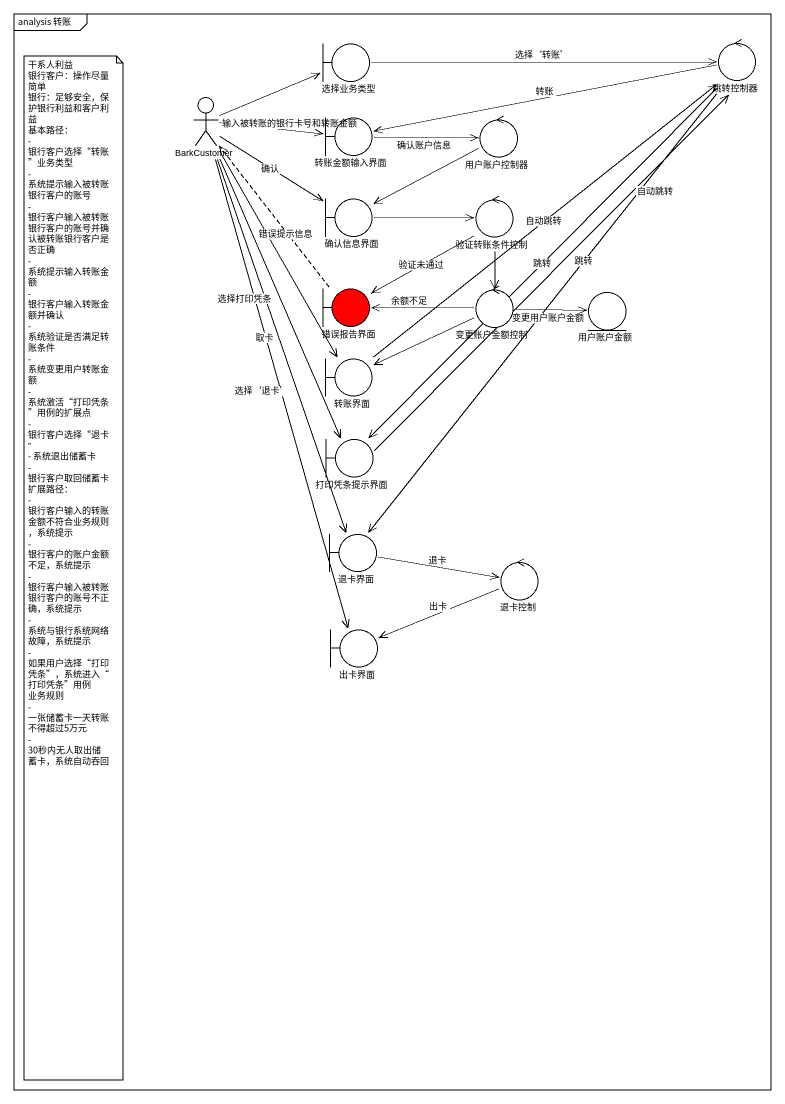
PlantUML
@startuml
mainframe analysis 转账
boundary 选择业务类型
control 跳转控制器
actor BarkCustomer
boundary 转账金额输入界面
control 用户账户控制器
boundary 确认信息界面
control 验证转账条件控制
boundary 错误报告界面 #FF0000
control 变更账户金额控制
entity 用户账户金额
boundary 转账界面
boundary 打印凭条提示界面
boundary 退卡界面
control 退卡控制
boundary 出卡界面
选择业务类型 -right-> 跳转控制器 : 选择‘转账’
跳转控制器 -left-> 转账金额输入界面 : 转账
跳转控制器 --> 打印凭条提示界面 : 跳转
跳转控制器 --> 退卡界面 : 跳转
BarkCustomer -right-> 选择业务类型
BarkCustomer -right-> 转账金额输入界面 : 输入被转账的银行卡号和转账金额
BarkCustomer -right-> 确认信息界面 : 确认
BarkCustomer --> 转账界面
BarkCustomer --> 打印凭条提示界面 : 选择打印凭条
BarkCustomer --> 退卡界面 : 选择‘退卡’
BarkCustomer --> 出卡界面 : 取卡
转账金额输入界面 -right-> 用户账户控制器 : 确认账户信息
用户账户控制器 -left-> 确认信息界面
确认信息界面 -right-> 验证转账条件控制
验证转账条件控制 --> 错误报告界面 : 验证未通过
验证转账条件控制 --> 变更账户金额控制
错误报告界面 .up.> BarkCustomer : 错误提示信息
变更账户金额控制 -left-> 错误报告界面 : 余额不足
变更账户金额控制 -right-> 用户账户金额 : 变更用户账户金额
变更账户金额控制 -left-> 转账界面
转账界面 -up-> 跳转控制器 : 自动跳转
打印凭条提示界面 -up-> 跳转控制器 : 自动跳转
退卡界面 -right-> 退卡控制 : 退卡
退卡控制 -left-> 出卡界面 : 出卡
note as N1
  干系人利益
  银行客户：操作尽量简单
  银行：足够安全，保护银行利益和客户利益
  基本路径：
  - 银行客户选择“转账”业务类型
  - 系统提示输入被转账银行客户的账号
  - 银行客户输入被转账银行客户的账号并确认被转账银行客户是否正确
  - 系统提示输入转账金额
  - 银行客户输入转账金额并确认
  - 系统验证是否满足转账条件
  - 系统变更用户转账金额
  - 系统激活“打印凭条”用例的扩展点
  - 银行客户选择“退卡”
  - 系统退出储蓄卡
  - 银行客户取回储蓄卡
  扩展路径：
  - 银行客户输入的转账金额不符合业务规则，系统提示
  - 银行客户的账户金额不足，系统提示
  - 银行客户输入被转账银行客户的账号不正确，系统提示
  - 系统与银行系统网络故障，系统提示
  - 如果用户选择“打印凭条”，系统进入“打印凭条”用例
  业务规则
  - 一张储蓄卡一天转账不得超过5万元
  - 30秒内无人取出储蓄卡，系统自动吞回
end note
@enduml
